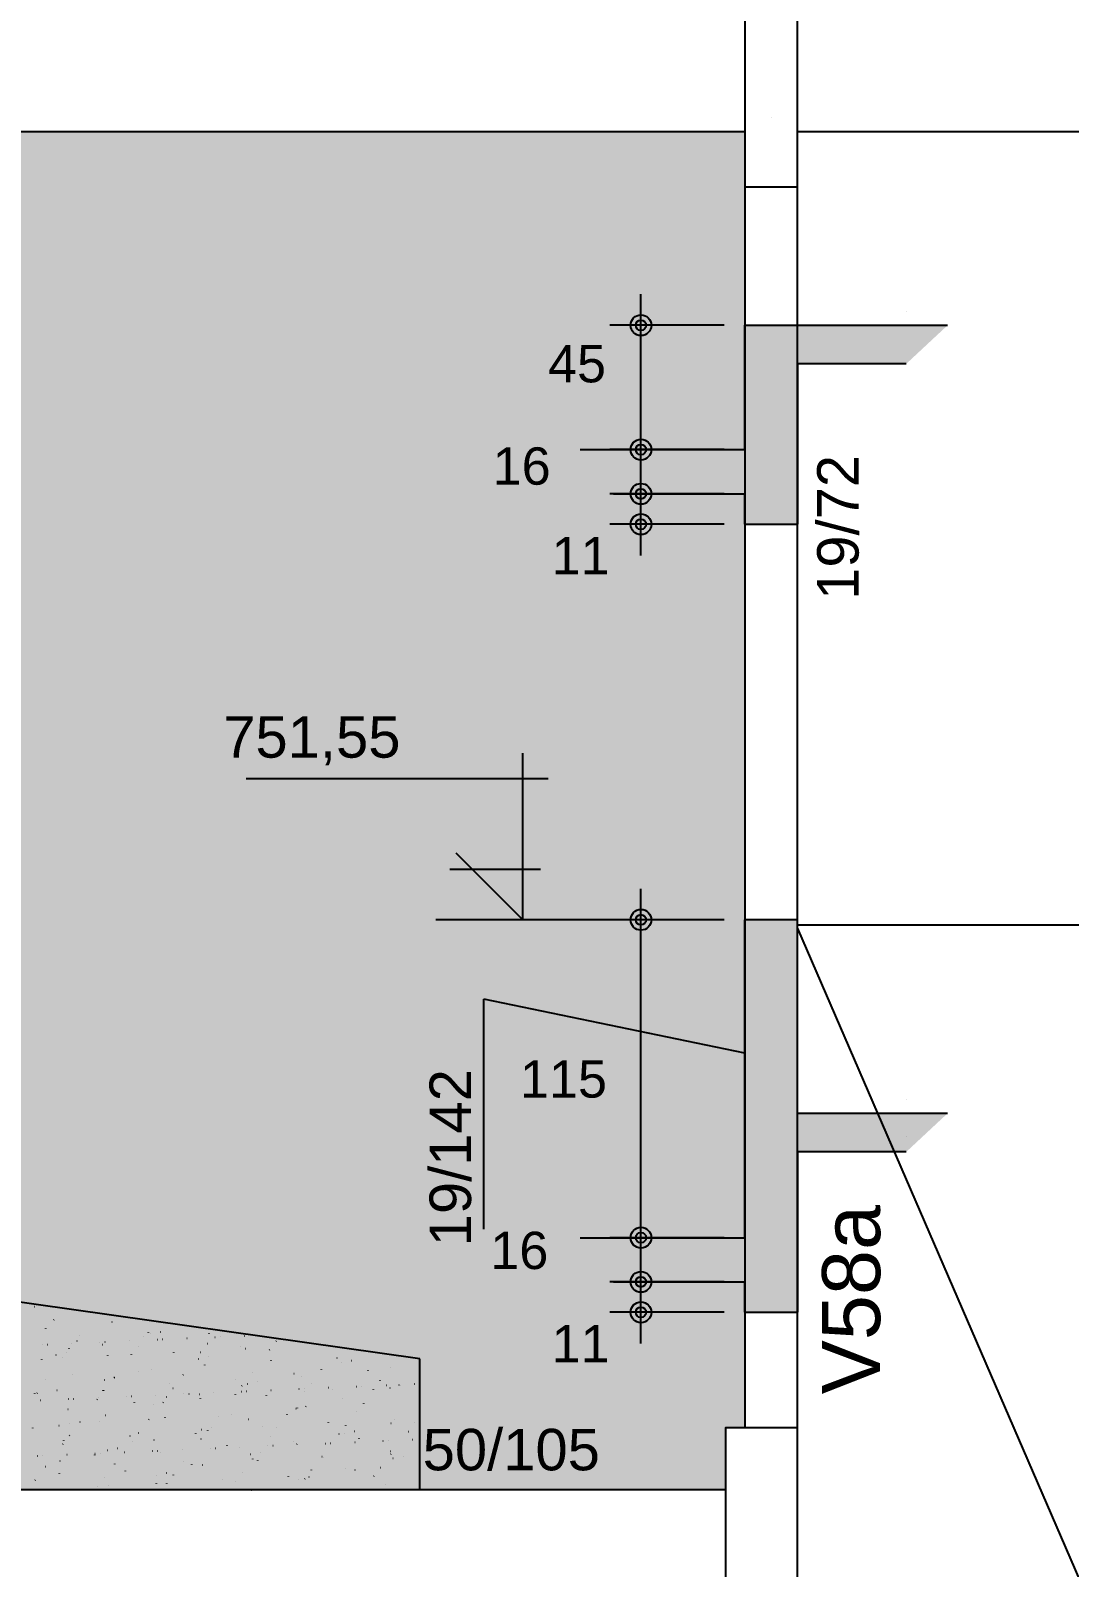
# Model space of a CAD drawing. Header units: millimetres. Extents: x 2609 to 8562, y 1432 to 7136.
# Drawn here: x 6661 to 7036, y 3494 to 4050 of the extents above; entities that cross this region are included whole.
import ezdxf

# ---------------------------------------------------------------- set-up
doc = ezdxf.new("R2010")
doc.units = ezdxf.units.MM
for name, color, linetype in [('1', 4, 'Continuous'), ('11', 22, 'Continuous'), ('130', 24, 'Continuous'), ('18', 9, 'Continuous'), ('19', 5, 'Continuous'), ('20', 4, 'Continuous'), ('241', 12, 'Continuous'), ('242', 3, 'Continuous'), ('26', 1, 'Continuous'), ('3', 2, 'Continuous'), ('30', 15, 'Continuous'), ('4', 1, 'Continuous'), ('8', 5, 'Continuous')]:
    doc.layers.add(name, color=color, linetype=linetype)
doc.styles.get("Standard").update_dxf_attribs({"font": 'arial.ttf'})

# ---------------------------------------------------------------- blocks, each defined once
blk = doc.blocks.new('_H451C6E76CA-000')
for p, q in [((3086.09997, 1871.33689), (3086.145627, 1871.396391)), ((3090.260993, 1863.406702), (3090.270782, 1863.481061)), ((3093.181114, 1866.596118), (3093.254336, 1866.612351)), ((3114.275619, 1865.737101), (3114.285409, 1865.81146)), ((3088.904988, 1857.58183), (3088.979917, 1857.585101)), ((3090.778204, 1857.663616), (3090.853132, 1857.666888)), ((3099.61978, 1858.049648), (3099.694709, 1858.052919)), ((3101.524307, 1858.920666), (3101.534096, 1858.995025)), ((3102.414987, 1860.973345), (3102.460644, 1861.032846)), ((3109.735144, 1858.491294), (3109.810072, 1858.494566)), ((3110.744217, 1857.599207), (3110.81744, 1857.61544)), ((3111.608359, 1858.57308), (3111.683288, 1858.576352)), ((3120.449936, 1858.959112), (3120.524864, 1858.962383)), ((3123.638143, 1857.006211), (3123.6838, 1857.065712)), ((3125.436144, 1860.470302), (3125.445933, 1860.544661)), ((3127.382026, 1861.885334), (3127.427683, 1861.944835)), ((3127.951435, 1861.413955), (3128.024657, 1861.430188)), ((3130.565299, 1859.400758), (3130.640228, 1859.40403)), ((3131.612545, 1862.225604), (3131.685767, 1862.241837)), ((3132.438515, 1859.482545), (3132.513443, 1859.485816)), ((3141.280091, 1859.868576), (3141.35502, 1859.871848)), ((3148.605182, 1857.9182), (3148.650839, 1857.977702)), ((3149.27456, 1861.462251), (3149.284349, 1861.536609)), ((3151.395455, 1860.310223), (3151.470383, 1860.313494)), ((3153.26867, 1860.392009), (3153.343599, 1860.39528)), ((3160.537874, 1856.976215), (3160.547663, 1857.050573)), ((3162.110247, 1860.77804), (3162.185175, 1860.781312)), ((3173.572221, 1858.830189), (3173.617878, 1858.889691)), ((3088.772994, 1852.104231), (3088.782783, 1852.178589)), ((3093.903111, 1853.865624), (3093.976334, 1853.881857)), ((3096.274106, 1852.970393), (3096.319763, 1853.029894)), ((3097.564221, 1854.677272), (3097.637444, 1854.693505)), ((3098.671104, 1856.094222), (3098.716761, 1856.153723)), ((3112.684831, 1853.653867), (3112.694621, 1853.728226)), ((3121.241145, 1853.882382), (3121.286802, 1853.941884)), ((3136.523247, 1854.645816), (3136.533037, 1854.720174)), ((3145.514538, 1852.417044), (3145.587761, 1852.433277)), ((3146.208184, 1854.794371), (3146.253841, 1854.853873)), ((3149.175648, 1853.228692), (3149.248871, 1853.244925)), ((3162.355644, 1856.150627), (3162.428867, 1856.16686)), ((3171.175223, 1855.70636), (3171.22088, 1855.765862)), ((3171.698399, 1851.709416), (3171.708188, 1851.783774)), ((3195.536815, 1852.701364), (3195.546604, 1852.775723)), ((3200.787075, 1851.780113), (3200.860297, 1851.796346)), ((3099.933519, 1846.837432), (3099.943308, 1846.91179)), ((3114.986121, 1845.730677), (3115.031778, 1845.790178)), ((3115.127325, 1845.680361), (3115.200547, 1845.696594)), ((3123.771935, 1847.82938), (3123.781724, 1847.903739)), ((3128.307321, 1848.602296), (3128.380543, 1848.618529)), ((3139.95316, 1846.642666), (3139.998817, 1846.702167)), ((3147.786561, 1850.15978), (3147.796351, 1850.234138)), ((3164.920199, 1847.554655), (3164.965856, 1847.614156)), ((3179.918748, 1847.153716), (3179.99197, 1847.169949)), ((3182.785502, 1845.884929), (3182.795292, 1845.959288)), ((3189.887238, 1848.466644), (3189.932895, 1848.526145)), ((3197.125965, 1850.968464), (3197.199187, 1850.984697)), ((3206.800129, 1848.215328), (3206.809918, 1848.289687)), ((3214.854277, 1849.378633), (3214.899934, 1849.438135)), ((3087.182206, 1840.020997), (3087.191996, 1840.095355)), ((3090.019082, 1844.818687), (3090.064739, 1844.878189)), ((3094.258998, 1841.053964), (3094.33222, 1841.070197)), ((3111.020622, 1841.012945), (3111.030412, 1841.087304)), ((3111.242238, 1840.851554), (3111.287896, 1840.911055)), ((3111.466215, 1844.868712), (3111.539437, 1844.884945)), ((3135.035249, 1843.343344), (3135.045038, 1843.417703)), ((3136.209277, 1841.763543), (3136.254935, 1841.823044)), ((3150.82243, 1840.181069), (3150.897359, 1840.184341)), ((3158.947086, 1844.892981), (3158.956876, 1844.967339)), ((3160.937794, 1840.622715), (3161.012722, 1840.625987)), ((3161.176316, 1842.675532), (3161.221974, 1842.735033)), ((3162.811009, 1840.704502), (3162.885938, 1840.707773)), ((3163.077642, 1843.420133), (3163.150864, 1843.436365)), ((3166.738752, 1844.231781), (3166.811974, 1844.248014)), ((3171.652586, 1841.090533), (3171.727515, 1841.093805)), ((3181.767949, 1841.53218), (3181.842878, 1841.535451)), ((3183.641165, 1841.613966), (3183.716093, 1841.617237)), ((3183.746357, 1840.463692), (3183.792015, 1840.523194)), ((3186.143356, 1843.587521), (3186.189013, 1843.647022)), ((3192.482741, 1841.999998), (3192.55767, 1842.003269)), ((3194.048816, 1841.398893), (3194.058606, 1841.473251)), ((3202.598105, 1842.441644), (3202.673033, 1842.444915)), ((3204.47132, 1842.52343), (3204.546249, 1842.526702)), ((3208.713396, 1841.375681), (3208.759054, 1841.435183)), ((3211.110395, 1844.49951), (3211.156052, 1844.559012)), ((3213.312897, 1842.909462), (3213.387825, 1842.912733)), ((3214.689069, 1841.971553), (3214.762291, 1841.987786)), ((3217.960653, 1842.948529), (3217.970443, 1843.022888)), ((3218.350179, 1842.783201), (3218.423401, 1842.799434)), ((3223.42826, 1843.351108), (3223.503189, 1843.35438)), ((3225.301475, 1843.432894), (3225.376404, 1843.436166)), ((3086.275199, 1839.939564), (3086.320856, 1839.999066)), ((3088.331964, 1837.452676), (3088.406893, 1837.455948)), ((3098.447327, 1837.894323), (3098.522256, 1837.897594)), ((3100.320543, 1837.976109), (3100.395471, 1837.97938)), ((3108.84524, 1837.727725), (3108.890897, 1837.787226)), ((3109.16212, 1838.362141), (3109.237048, 1838.365412)), ((3119.277483, 1838.803787), (3119.352412, 1838.807058)), ((3121.150698, 1838.885573), (3121.225627, 1838.888845)), ((3122.283936, 1836.526909), (3122.293726, 1836.601267)), ((3129.029319, 1835.871801), (3129.102541, 1835.888034)), ((3129.992275, 1839.271605), (3130.067204, 1839.274876)), ((3132.690429, 1836.68345), (3132.763651, 1836.699682)), ((3133.812279, 1838.639714), (3133.857936, 1838.699215)), ((3140.107638, 1839.713251), (3140.182567, 1839.716523)), ((3141.980854, 1839.795037), (3142.055782, 1839.798309)), ((3145.870425, 1839.605384), (3145.943647, 1839.621617)), ((3146.195773, 1838.076545), (3146.205563, 1838.150904)), ((3158.779318, 1839.551703), (3158.824975, 1839.611205)), ((3170.03419, 1839.068494), (3170.043979, 1839.142852)), ((3181.297504, 1834.582458), (3181.307293, 1834.656816)), ((3184.301856, 1835.23487), (3184.375078, 1835.251103)), ((3197.481852, 1838.156805), (3197.555074, 1838.173037)), ((3205.209341, 1836.132094), (3205.21913, 1836.206452)), ((3098.26931, 1834.19651), (3098.279099, 1834.270868)), ((3098.642106, 1829.135118), (3098.715328, 1829.151351)), ((3102.590217, 1829.576019), (3102.635874, 1829.635521)), ((3109.532624, 1829.710474), (3109.542413, 1829.784832)), ((3111.822102, 1832.057053), (3111.895324, 1832.073286)), ((3127.557256, 1830.488008), (3127.602913, 1830.54751)), ((3133.444461, 1831.26011), (3133.45425, 1831.334468)), ((3152.524295, 1831.399997), (3152.569952, 1831.459499)), ((3157.282877, 1832.252059), (3157.292667, 1832.326417)), ((3163.433529, 1830.608473), (3163.506751, 1830.624706)), ((3177.491334, 1832.311987), (3177.536991, 1832.371488)), ((3180.640746, 1834.423221), (3180.713968, 1834.439454)), ((3192.458028, 1829.315659), (3192.467818, 1829.390017)), ((3202.458373, 1833.223976), (3202.50403, 1833.283477)), ((3215.044956, 1829.159893), (3215.118178, 1829.176126)), ((3216.296445, 1830.307607), (3216.306234, 1830.381966)), ((3223.681529, 1829.256842), (3223.727186, 1829.316343)), ((3085.517997, 1827.380075), (3085.527787, 1827.454433)), ((3094.980996, 1828.323469), (3095.054218, 1828.339702)), ((3098.846334, 1824.696896), (3098.891991, 1824.756398)), ((3120.693148, 1824.443675), (3120.702938, 1824.518033)), ((3123.813373, 1825.608885), (3123.85903, 1825.668387)), ((3144.531565, 1825.435623), (3144.541354, 1825.509982)), ((3146.383414, 1823.397046), (3146.429071, 1823.456547)), ((3146.592422, 1826.87489), (3146.665645, 1826.891123)), ((3148.780412, 1826.520874), (3148.826069, 1826.580376)), ((3150.253532, 1827.686538), (3150.326755, 1827.702771)), ((3168.546191, 1827.766023), (3168.555981, 1827.840381)), ((3171.350453, 1824.309035), (3171.39611, 1824.368536)), ((3173.747451, 1827.432864), (3173.793108, 1827.492365)), ((3196.317492, 1825.221024), (3196.363149, 1825.280525)), ((3198.203849, 1825.42631), (3198.277072, 1825.442543)), ((3198.71449, 1828.344853), (3198.760147, 1828.404354)), ((3201.864959, 1826.237958), (3201.938182, 1826.254191)), ((3203.545132, 1823.491172), (3203.554921, 1823.56553)), ((3221.284531, 1826.133013), (3221.330188, 1826.192515)), ((3096.449336, 1821.573067), (3096.494993, 1821.632569)), ((3096.781311, 1822.894039), (3096.791101, 1822.968397)), ((3107.989667, 1818.206816), (3108.064595, 1818.210087)), ((3109.862882, 1818.288602), (3109.937811, 1818.291873)), ((3112.544099, 1819.326558), (3112.617321, 1819.342791)), ((3116.205209, 1820.138207), (3116.278431, 1820.15444)), ((3118.704459, 1818.674633), (3118.779387, 1818.677905)), ((3121.416375, 1822.485056), (3121.462032, 1822.544558)), ((3128.819822, 1819.11628), (3128.894751, 1819.119551)), ((3129.385205, 1823.060141), (3129.458428, 1823.076374)), ((3130.693037, 1819.198066), (3130.767966, 1819.201338)), ((3131.780252, 1818.619188), (3131.790041, 1818.693546)), ((3139.534614, 1819.584098), (3139.609543, 1819.587369)), ((3149.649977, 1820.025744), (3149.724906, 1820.029015)), ((3151.523193, 1820.10753), (3151.598122, 1820.110802)), ((3155.794879, 1820.949587), (3155.804668, 1821.023946)), ((3160.36477, 1820.493562), (3160.439698, 1820.496833)), ((3164.155526, 1817.877978), (3164.228748, 1817.894211)), ((3167.816636, 1818.689627), (3167.889858, 1818.70586)), ((3170.480133, 1820.935208), (3170.555062, 1820.93848)), ((3172.353348, 1821.016995), (3172.428277, 1821.020266)), ((3179.706716, 1822.499224), (3179.716505, 1822.573582)), ((3180.996632, 1821.611562), (3181.069854, 1821.627795)), ((3181.194925, 1821.403026), (3181.269854, 1821.406298)), ((3191.310288, 1821.844672), (3191.385217, 1821.847944)), ((3193.183504, 1821.926459), (3193.258432, 1821.92973)), ((3202.025081, 1822.31249), (3202.100009, 1822.315762)), ((3212.140444, 1822.754137), (3212.215372, 1822.757408)), ((3214.013659, 1822.835923), (3214.088588, 1822.839194)), ((3214.808446, 1819.005136), (3214.818235, 1819.079494)), ((3215.029507, 1817.981308), (3215.075164, 1818.040809)), ((3222.855236, 1823.221955), (3222.930165, 1823.225226)), ((3087.159511, 1817.297351), (3087.23444, 1817.300623)), ((3089.032727, 1817.379138), (3089.107655, 1817.382409)), ((3090.194312, 1813.421362), (3090.239969, 1813.480863)), ((3095.336882, 1815.51181), (3095.410104, 1815.528043)), ((3097.874303, 1817.765169), (3097.949232, 1817.768441)), ((3107.941836, 1817.62724), (3107.951625, 1817.701598)), ((3115.161351, 1814.333351), (3115.207008, 1814.392852)), ((3140.12839, 1815.24534), (3140.174047, 1815.304842)), ((3143.043566, 1814.133152), (3143.053355, 1814.20751)), ((3146.948309, 1814.06323), (3147.021531, 1814.079463)), ((3165.095429, 1816.157329), (3165.141086, 1816.216831)), ((3166.955403, 1815.682788), (3166.965193, 1815.757147)), ((3190.062468, 1817.069318), (3190.108125, 1817.12882)), ((3190.793819, 1816.674737), (3190.803609, 1816.749095)), ((3198.559736, 1812.61465), (3198.632958, 1812.630883)), ((3211.285624, 1813.102184), (3211.331282, 1813.161686)), ((3215.766953, 1816.429398), (3215.840175, 1816.445631)), ((3219.428063, 1817.241047), (3219.501285, 1817.25728)), ((3086.450429, 1808.542239), (3086.496086, 1808.60174)), ((3095.190523, 1810.810804), (3095.200313, 1810.885163)), ((3111.417468, 1809.454228), (3111.463125, 1809.513729)), ((3119.028939, 1811.802753), (3119.038729, 1811.877111)), ((3130.107203, 1810.329647), (3130.180425, 1810.34588)), ((3130.292253, 1807.316717), (3130.302043, 1807.391075)), ((3133.768313, 1811.141295), (3133.841535, 1811.157528)), ((3133.987509, 1807.242388), (3134.033166, 1807.30189)), ((3136.384507, 1810.366217), (3136.430164, 1810.425719)), ((3154.204091, 1808.866353), (3154.21388, 1808.940711)), ((3158.954548, 1808.154377), (3159.000205, 1808.213879)), ((3161.351546, 1811.278206), (3161.397203, 1811.337708)), ((3178.042507, 1809.858302), (3178.052296, 1809.93266)), ((3181.71863, 1808.881067), (3181.791852, 1808.8973)), ((3183.921587, 1809.066367), (3183.967244, 1809.125868)), ((3185.37974, 1809.692716), (3185.452962, 1809.708948)), ((3186.318585, 1812.190195), (3186.364242, 1812.249697)), ((3202.057133, 1812.188701), (3202.066923, 1812.263059)), ((3208.888626, 1809.978356), (3208.934283, 1810.037857)), ((3213.217658, 1806.921902), (3213.227447, 1806.99626)), ((3094.425516, 1805.000001), (3094.425516, 1805.000001)), ((3094.425516, 1805.000001), (3094.425516, 1805.000001)), ((3106.066725, 1805.000001), (3106.066725, 1805.000001)), ((3106.066725, 1805.000001), (3106.066725, 1805.000001)), ((3106.279428, 1805.000001), (3106.287416, 1805.060676)), ((3106.279428, 1805.000001), (3106.279428, 1805.000001)), ((3107.99962, 1805.000001), (3107.99962, 1805.000001)), ((3107.99962, 1805.000001), (3107.99962, 1805.000001)), ((3109.02047, 1806.330399), (3109.066127, 1806.389901)), ((3112.899986, 1806.514899), (3112.973208, 1806.531132)), ((3118.13334, 1805.000001), (3118.13334, 1805.000001)), ((3129.987252, 1805.000001), (3129.987252, 1805.000001)), ((3129.987252, 1805.000001), (3129.987252, 1805.000001)), ((3129.987252, 1805.000001), (3129.987252, 1805.000001)), ((3132.266865, 1805.000001), (3132.266865, 1805.000001)), ((3132.266865, 1805.000001), (3132.266865, 1805.000001)), ((3141.841164, 1805.000001), (3141.841164, 1805.000001)), ((3141.841164, 1805.000001), (3141.841164, 1805.000001)), ((3141.841164, 1805.000001), (3141.841164, 1805.000001)), ((3153.695076, 1805.000001), (3153.695076, 1805.000001)), ((3153.695076, 1805.000001), (3153.695076, 1805.000001)), ((3156.53411, 1805.000001), (3156.53411, 1805.000001)), ((3156.53411, 1805.000001), (3156.53411, 1805.000001)), ((3164.212273, 1805.000001), (3164.212273, 1805.000001)), ((3164.212273, 1805.000001), (3164.212273, 1805.000001)), ((3164.511413, 1805.066319), (3164.584635, 1805.082552)), ((3165.548988, 1805.000001), (3165.548988, 1805.000001)), ((3165.548988, 1805.000001), (3165.548988, 1805.000001)), ((3177.402899, 1805.000001), (3177.402899, 1805.000001)), ((3180.801355, 1805.000001), (3180.801355, 1805.000001)), ((3180.801355, 1805.000001), (3180.801355, 1805.000001)), ((3189.256811, 1805.000001), (3189.256811, 1805.000001)), ((3189.256811, 1805.000001), (3189.256811, 1805.000001)), ((3189.256811, 1805.000001), (3189.256811, 1805.000001)), ((3189.305821, 1805.372265), (3189.31561, 1805.446624)), ((3201.110723, 1805.000001), (3201.110723, 1805.000001)), ((3201.110723, 1805.000001), (3201.110723, 1805.000001)), ((3201.110723, 1805.000001), (3201.110723, 1805.000001)), ((3205.068601, 1805.000001), (3205.068601, 1805.000001)), ((3205.068601, 1805.000001), (3205.068601, 1805.000001)), ((3212.964635, 1805.000001), (3212.964635, 1805.000001)), ((3212.964635, 1805.000001), (3212.964635, 1805.000001)), ((3222.357822, 1805.000001), (3222.357822, 1805.000001)), ((3222.357822, 1805.000001), (3222.357822, 1805.000001)), ((3222.357822, 1805.000001), (3222.357822, 1805.000001)), ((3224.818547, 1805.000001), (3224.818547, 1805.000001)), ((3224.818547, 1805.000001), (3224.818547, 1805.000001))]:
    blk.add_line(p, q)

msp = doc.modelspace()

# ---------------------------------------------------------------- linework, layer by layer
for p, q in [((6838.91, 3728.57), (6838.91, 3788.9)), ((6738.84, 3779.73), (6848.01, 3779.73)), ((6814.69, 3752.8), (6838.91, 3728.57)), ((6812.56, 3746.9), (6845.29, 3746.9))]:
    msp.add_line(p, q)
at = {"layer": '1'}
for points in [[(6106.68, 4013.81), (6919.18, 4013.81)], [(6938.18, 4013.81), (7533.44, 4013.81)], [(6919.18, 3993.81), (6919.18, 3831.38)], [(6938.18, 3544.81), (6938.18, 3993.81)], [(6919.18, 3831.38), (6919.18, 3736.31)], [(6919.18, 3736.31), (6919.18, 3544.81)], [(6938.18, 3726.81), (7533.96, 3726.81)], [(6912.18, 3522.31), (6227.18, 3522.31)]]:
    msp.add_lwpolyline(points, dxfattribs=at)
at = {"layer": '130'}
for points in [[(6106.68, 3522.31), (6106.68, 4013.81), (6919.18, 4013.81)], [(6106.68, 3522.31), (6919.18, 4013.81), (6912.18, 3544.81)], [(6912.18, 3544.81), (6919.18, 4013.81), (6919.18, 3544.81)], [(6106.68, 3522.31), (6912.18, 3544.81), (6912.18, 3522.31)]]:
    msp.add_solid(points, dxfattribs=at)
at = {"layer": '18'}
for p, q in [((6977.48, 3948.67), (6977.48, 3948.67)), ((6919.18, 3898.68), (6919.18, 3943.68)), ((6919.18, 3943.68), (6919.18, 3943.68)), ((6919.18, 3943.68), (6938.18, 3943.68)), ((6938.18, 3943.68), (6938.18, 3943.68)), ((6938.18, 3943.68), (6992.48, 3943.68)), ((6938.18, 3943.68), (6938.18, 3943.68)), ((6938.18, 3943.68), (6938.18, 3943.68)), ((6977.48, 3929.68), (6938.18, 3929.68)), ((6938.18, 3929.68), (6938.18, 3871.68)), ((6859.62, 3898.68), (6919.18, 3898.68)), ((6871.62, 3882.68), (6919.18, 3882.68)), ((6919.18, 3882.68), (6919.18, 3882.68)), ((6919.18, 3871.68), (6919.18, 3882.68)), ((6919.18, 3871.68), (6938.18, 3871.68)), ((6919.18, 3613.57), (6919.18, 3728.57)), ((6938.18, 3728.57), (6919.18, 3728.57)), ((6938.18, 3658.57), (6938.18, 3728.57)), ((6977.48, 3663.56), (6977.48, 3663.56)), ((6919.18, 3658.57), (6919.18, 3658.57)), ((6938.18, 3658.57), (6992.48, 3658.57)), ((6938.18, 3658.57), (6938.18, 3658.57)), ((6938.18, 3658.57), (6938.18, 3658.57)), ((6977.48, 3650.33), (6977.48, 3650.33)), ((6938.18, 3645.35), (6938.18, 3645.35)), ((6977.48, 3644.57), (6938.18, 3644.57)), ((6938.18, 3644.57), (6938.18, 3586.57)), ((6859.62, 3613.57), (6919.18, 3613.57)), ((6871.62, 3597.57), (6919.18, 3597.57)), ((6919.18, 3597.57), (6919.18, 3597.57)), ((6919.18, 3586.57), (6919.18, 3597.57)), ((6919.18, 3586.57), (6938.18, 3586.57))]:
    msp.add_line(p, q, dxfattribs=at)
at = {"layer": '19', "linetype": 'Continuous'}
msp.add_line((6801.68, 3569.73), (5923.18, 3694.35), dxfattribs=at)
at = {"layer": '19'}
msp.add_line((6801.68, 3522.31), (6801.68, 3569.73), dxfattribs=at)
at = {"layer": '20'}
for points in [[(6820.58, 3746.9), (6838.91, 3728.57), (6838.91, 3746.9)], [(6820.58, 3746.9), (6838.91, 3746.9), (6820.58, 3746.9)]]:
    msp.add_solid(points, dxfattribs=at)
at = {"layer": '241'}
msp.add_line((6938.18, 3725.48), (7536.96, 2342.24), dxfattribs=at)
at = {"layer": '242'}
msp.add_line((6928.68, 4018.81), (6928.68, 4018.81), dxfattribs=at)
at = {"layer": '26', "color": 3, "linetype": 'Continuous'}
for p, q in [((6881.61, 3887.43), (6881.61, 3954.93)), ((6911.68, 3943.68), (6870.36, 3943.68)), ((6919.18, 3943.68), (6919.18, 3943.68)), ((6881.61, 3871.43), (6881.61, 3909.93)), ((6911.68, 3898.68), (6870.36, 3898.68)), ((6911.68, 3898.68), (6870.36, 3898.68)), ((6919.18, 3898.68), (6919.18, 3898.68)), ((6919.18, 3898.68), (6919.18, 3898.68)), ((6881.61, 3860.43), (6881.61, 3893.93)), ((6911.68, 3882.68), (6870.36, 3882.68)), ((6911.68, 3882.68), (6870.36, 3882.68)), ((6919.18, 3882.68), (6919.18, 3882.68)), ((6919.18, 3882.68), (6919.18, 3882.68)), ((6911.68, 3871.68), (6870.36, 3871.68)), ((6919.18, 3871.68), (6919.18, 3871.68)), ((6881.61, 3602.32), (6881.61, 3739.82)), ((6911.68, 3728.57), (6870.36, 3728.57)), ((6919.18, 3728.57), (6919.18, 3728.57)), ((6881.61, 3586.32), (6881.61, 3624.82)), ((6911.68, 3613.57), (6870.36, 3613.57)), ((6911.68, 3613.57), (6870.36, 3613.57)), ((6919.18, 3613.57), (6919.18, 3613.57)), ((6919.18, 3613.57), (6919.18, 3613.57)), ((6881.61, 3575.32), (6881.61, 3608.82)), ((6911.68, 3597.57), (6870.36, 3597.57)), ((6911.68, 3597.57), (6870.36, 3597.57)), ((6919.18, 3597.57), (6919.18, 3597.57)), ((6919.18, 3597.57), (6919.18, 3597.57)), ((6911.68, 3586.57), (6870.36, 3586.57)), ((6919.18, 3586.57), (6919.18, 3586.57))]:
    msp.add_line(p, q, dxfattribs=at)
at = {"layer": '26'}
for p, q in [((6870.36, 3728.57), (6807.47, 3728.57)), ((6919.18, 3680.35), (6824.79, 3699.92)), ((6824.79, 3616.65), (6824.79, 3699.92))]:
    msp.add_line(p, q, dxfattribs=at)
at = {"layer": '26', "color": 3, "linetype": 'Continuous'}
for centre, radius in [((6881.61, 3943.68), 3.75), ((6881.61, 3943.68), 1.87), ((6881.61, 3898.68), 3.75), ((6881.61, 3898.68), 3.75), ((6881.61, 3898.68), 1.87), ((6881.61, 3898.68), 1.87), ((6881.61, 3882.68), 3.75), ((6881.61, 3882.68), 3.75), ((6881.61, 3882.68), 1.87), ((6881.61, 3882.68), 1.87), ((6881.61, 3871.68), 3.75), ((6881.61, 3871.68), 1.87), ((6881.61, 3728.57), 3.75), ((6881.61, 3728.57), 1.87), ((6881.61, 3613.57), 3.75), ((6881.61, 3613.57), 3.75), ((6881.61, 3613.57), 1.87), ((6881.61, 3613.57), 1.87), ((6881.61, 3597.57), 3.75), ((6881.61, 3597.57), 3.75), ((6881.61, 3597.57), 1.87), ((6881.61, 3597.57), 1.87), ((6881.61, 3586.57), 3.75), ((6881.61, 3586.57), 1.87)]:
    msp.add_circle(centre, radius, dxfattribs=at)
at = {"layer": '3'}
msp.add_lwpolyline([(6912.18, 3334.81), (6938.18, 3334.81), (6938.18, 3544.81), (6912.18, 3544.81), (6912.18, 3334.81)], dxfattribs=at)
at = {"layer": '30'}
for points in [[(6938.18, 3882.68), (6938.18, 3943.68), (6919.18, 3943.68)], [(6938.18, 3882.68), (6919.18, 3943.68), (6919.18, 3898.68)], [(6938.18, 3929.68), (6977.48, 3929.68), (6992.48, 3943.68)], [(6938.18, 3929.68), (6992.48, 3943.68), (6938.18, 3943.68)], [(6938.18, 3929.68), (6938.18, 3943.68), (6938.18, 3882.68)], [(6938.18, 3882.68), (6938.18, 3943.68), (6938.18, 3943.68)], [(6938.18, 3929.68), (6977.48, 3929.68), (6977.48, 3929.68)], [(6870.36, 3882.68), (6919.18, 3898.68), (6859.62, 3898.68)], [(6938.18, 3882.68), (6919.18, 3898.68), (6870.36, 3882.68)], [(6938.18, 3882.68), (6938.18, 3871.68), (6919.18, 3871.68)], [(6938.18, 3882.68), (6919.18, 3871.68), (6919.18, 3882.68)], [(6938.18, 3882.68), (6919.18, 3882.68), (6938.18, 3882.68)], [(6938.18, 3658.57), (6938.18, 3728.57), (6919.18, 3728.57)], [(6938.18, 3658.57), (6919.18, 3728.57), (6919.18, 3658.57)], [(6938.18, 3597.57), (6938.18, 3658.57), (6919.18, 3658.57)], [(6938.18, 3597.57), (6919.18, 3658.57), (6919.18, 3613.57)], [(6938.18, 3658.57), (6919.18, 3658.57), (6938.18, 3658.57)], [(6938.18, 3644.57), (6977.48, 3644.57), (6992.48, 3658.57)], [(6938.18, 3644.57), (6992.48, 3658.57), (6938.18, 3658.57)], [(6938.18, 3644.57), (6938.18, 3658.57), (6938.18, 3597.57)], [(6938.18, 3597.57), (6938.18, 3658.57), (6938.18, 3658.57)], [(6938.18, 3644.57), (6977.48, 3644.57), (6977.48, 3644.57)], [(6870.36, 3597.57), (6919.18, 3613.57), (6859.62, 3613.57)], [(6938.18, 3597.57), (6919.18, 3613.57), (6870.36, 3597.57)], [(6938.18, 3597.57), (6938.18, 3586.57), (6919.18, 3586.57)], [(6938.18, 3597.57), (6919.18, 3586.57), (6919.18, 3597.57)], [(6938.18, 3597.57), (6919.18, 3597.57), (6938.18, 3597.57)]]:
    msp.add_solid(points, dxfattribs=at)
at = {"layer": '4'}
msp.add_lwpolyline([(6919.18, 3993.81), (6938.18, 3993.81), (6938.18, 4063.81), (6919.18, 4063.81), (6919.18, 3993.81)], dxfattribs=at)

# ---------------------------------------------------------------- block references
at = {"layer": '19'}
msp.add_blockref('_H451C6E76CA-000', (3576.18, 1717.31), dxfattribs=at)

# ---------------------------------------------------------------- texts
at = {"layer": '1'}
msp.add_text('751,55', height=15, dxfattribs=at).set_placement((6730.58, 3787.23))
at = {"layer": '11'}
for s, p in [('19/72', (6960.3, 3844.32)), ('19/142', (6820.17, 3610.46))]:
    msp.add_text(s, height=15, rotation=90, dxfattribs=at).set_placement(p)
msp.add_text('50/105', height=15, dxfattribs=at).set_placement((6802.68, 3529.4))
at = {"layer": '26', "color": 3, "linetype": 'Continuous'}
for s, p in [('45', (6848, 3923.02)), ('16', (6827.99, 3886)), ('11', (6849.33, 3853.57)), ('115', (6837.86, 3664.24)), ('16', (6827.14, 3602.22)), ('11', (6849.33, 3568.46))]:
    msp.add_text(s, height=13.5, dxfattribs=at).set_placement(p)
at = {"layer": '8'}
msp.add_text('V58a', height=21, rotation=90, dxfattribs=at).set_placement((6968.09, 3556.93))

doc.saveas('drawing.dxf')
